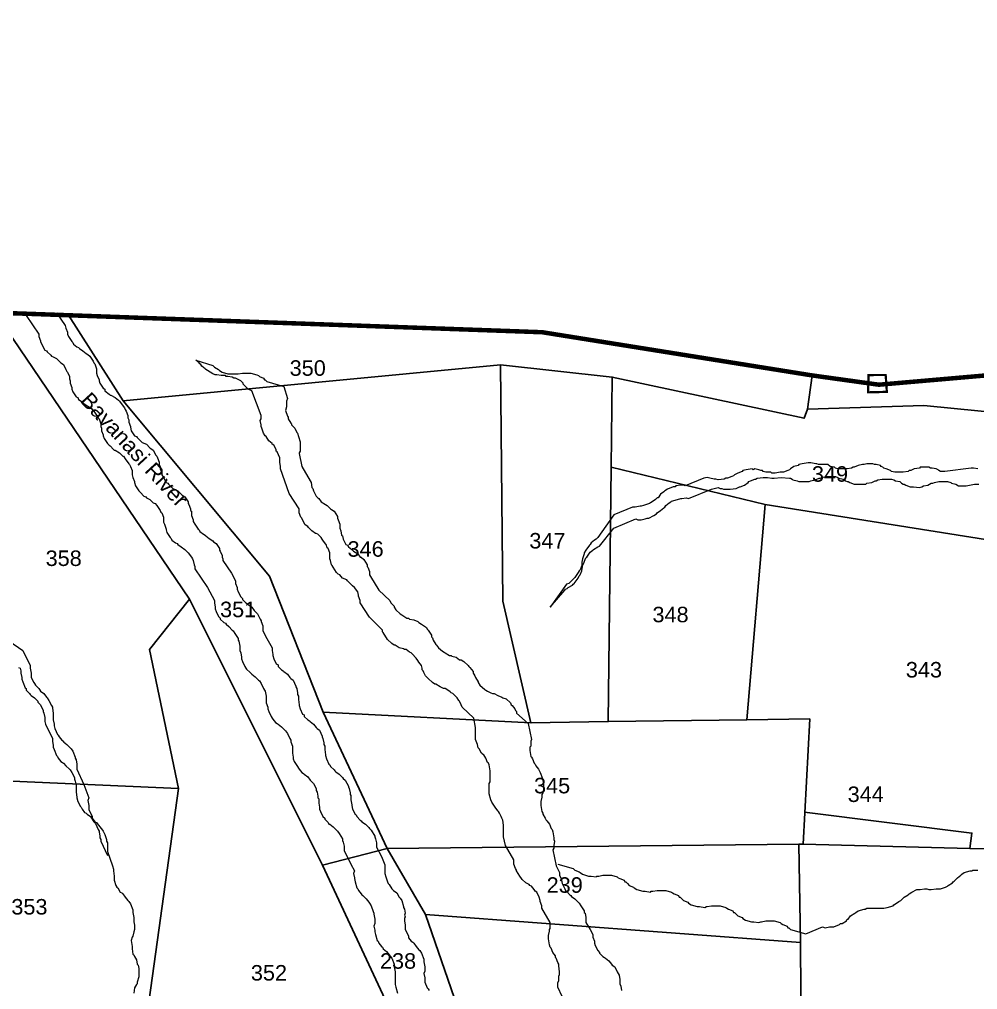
# Model space of a CAD drawing. Header units: inches. Extents: x -72 to 3350, y -615 to 1801.
# Drawn here: x 676.3 to 889.9, y 988.1 to 1204.4 of the extents above; entities that cross this region are included whole.
import ezdxf
from ezdxf.enums import TextEntityAlignment as Align

# ---------------------------------------------------------------- set-up
doc = ezdxf.new("R2010")
doc.units = ezdxf.units.IN
doc.header["$LTSCALE"] = 15
doc.header["$MEASUREMENT"] = 0
for name, color, linetype in [('BOUNDARY', 5, 'Continuous'), ('PLOT', 255, 'Continuous'), ('PLOT NO', 7, 'Continuous'), ('STONES', 3, 'Continuous'), ('STREAM', 130, 'Continuous')]:
    doc.layers.add(name, color=color, linetype=linetype)
doc.styles.get("Standard").update_dxf_attribs({"font": 'arial.ttf'})

msp = doc.modelspace()

# ---------------------------------------------------------------- linework, layer by layer
at = {"layer": 'BOUNDARY', "const_width": 1}
msp.add_lwpolyline([(609.14, 1526.86), (612.34, 1499.38), (624.54, 1436.52), (620.02, 1392.08), (615.49, 1349.77), (619.72, 1348.92), (619.07, 1345.61), (608.65, 1285.26), (604.27, 1231.63), (601.25, 1190.7), (630.1, 1181.38), (656.05, 1174.89), (671.63, 1138.99), (792.89, 1134.64), (853.05, 1125.01), (867.92, 1122.94), (939.64, 1129.17), (999.13, 1120.28), (1000.11, 1155.58), (1040.6, 1149.46), (1033.53, 1117.22), (1110.6, 1138.88), (1118.08, 1141.08)], dxfattribs=at)
at = {"layer": 'PLOT', "color": 0}
for points in [[(671.63, 1138.99), (674.83, 1133.27), (714.25, 1075.14), (743.87, 1015.8), (763.49, 973.78), (767.69, 951.06), (764.18, 932.12), (763.21, 876.7), (762.39, 857.72), (764.26, 817.48), (796.37, 782.51), (800.39, 767.59), (818.91, 750.97), (836.11, 748.7), (845.24, 754.05)], [(687.3, 1138.48), (699.47, 1119.35), (732.04, 1080.28), (744.07, 1049.95), (758.3, 1019.57)], [(699.47, 1119.35), (783.55, 1127.35), (808.46, 1124.65), (851.26, 1115.46), (851.98, 1117.46), (853.05, 1125.01)], [(783.55, 1127.35), (784.1, 1074.66), (790.36, 1047.53), (744.07, 1049.95)], [(851.98, 1117.46), (877.94, 1118.33), (909.5, 1115.16), (935.47, 1114.05), (938.13, 1122.71), (939.64, 1129.17)], [(1152.42, 1059.81), (1092.72, 1061.22), (1019.83, 1070.26), (989.17, 1073.06), (918.57, 1084.03), (896.37, 1087.68), (842.59, 1096.24), (808.27, 1104.59), (808.46, 1124.65)], [(808.27, 1104.59), (807.58, 1047.84), (790.36, 1047.53)], [(842.59, 1096.24), (838.46, 1048.25), (852.5, 1048.41), (851.04, 1020.52)], [(509.56, 1020.22), (542.79, 1016.15), (569.61, 1013.21), (590.28, 1014.9), (644.23, 1018.42), (662.79, 1035.1), (711.77, 1032.94), (705.32, 1063.89), (714.25, 1075.14)], [(790.36, 1047.53), (807.58, 1047.84), (838.46, 1048.25)], [(711.77, 1032.94), (703.74, 975.09), (715.69, 955.39), (737.28, 941.21), (764.18, 932.12)], [(888.16, 1019.57), (888.67, 1022.98), (851.36, 1027.61)], [(743.87, 1015.8), (758.3, 1019.57), (850.05, 1020.47), (851.04, 1020.52), (888.16, 1019.57), (903.41, 1019.48), (976.48, 1018.28), (1081.68, 1015.76), (1221.44, 1012.3)], [(850.05, 1020.47), (850.41, 998.55), (850.61, 976.04), (844.84, 903.02), (842.36, 873.1), (824.09, 868.53), (781.52, 897.21), (782.96, 928.88), (781.15, 963.5), (766.83, 1004.79), (758.3, 1019.57), (766.83, 1004.79), (850.41, 998.55)]]:
    msp.add_lwpolyline(points, dxfattribs=at)
at = {"layer": 'STONES', "color": 3, "const_width": 0.5}
msp.add_lwpolyline([(865.61, 1125.09), (869.43, 1125.11), (869.69, 1121.35), (865.52, 1121.24), (865.61, 1125.09)], dxfattribs=at)
at = {"layer": 'STREAM', "color": 4, "lineweight": 0}
for points in [[(677.81, 1138.4), (680.64, 1134.24), (680.64, 1133.68), (681.02, 1132.73), (681.02, 1132.54), (681.4, 1131.78), (681.97, 1130.65), (682.34, 1130.46), (682.53, 1130.27), (683.29, 1129.51), (683.48, 1129.33), (683.86, 1129.14), (684.61, 1128.76), (685.37, 1128), (685.56, 1127.81), (686.13, 1127.43), (686.69, 1126.3), (686.88, 1125.92), (687.07, 1125.73), (687.45, 1124.79), (687.45, 1124.41), (687.45, 1124.22), (687.64, 1123.84), (687.64, 1123.27), (688.02, 1122.33), (688.02, 1121.95), (688.21, 1121.38), (688.96, 1120.25), (689.34, 1120.06), (689.53, 1119.68), (690.29, 1119.11), (690.48, 1118.92), (690.66, 1118.74), (691.61, 1118.17), (692.37, 1117.6), (692.56, 1117.41), (692.93, 1117.03), (693.69, 1115.9), (693.88, 1115.52), (694.07, 1115.33), (694.45, 1114.2), (694.45, 1114.01), (694.45, 1113.63), (694.64, 1113.25), (694.64, 1112.68), (695.01, 1111.74), (695.01, 1111.55), (695.2, 1110.98), (695.96, 1109.85), (696.34, 1109.47), (696.53, 1109.28), (697.28, 1108.52), (697.47, 1108.33), (697.66, 1108.33), (698.61, 1107.77), (699.36, 1107.01), (699.55, 1107.01), (699.93, 1106.44), (700.69, 1105.31), (700.88, 1105.12), (701.07, 1104.74), (701.44, 1103.8), (701.44, 1103.42), (701.44, 1103.23), (701.44, 1102.85), (701.63, 1102.28), (702.01, 1101.34), (702.01, 1101.15), (702.2, 1100.39), (702.96, 1099.26), (703.15, 1099.07), (703.33, 1098.88), (704.09, 1098.12), (704.47, 1097.93), (704.66, 1097.74), (705.41, 1097.37), (706.17, 1096.61), (706.55, 1096.42), (706.93, 1096.04), (707.68, 1094.91), (707.87, 1094.53), (708.06, 1094.34), (708.44, 1093.4), (708.44, 1093.02), (708.44, 1092.64), (708.44, 1092.26), (708.63, 1091.88), (709.01, 1090.75), (709.01, 1090.56), (709.2, 1089.99), (709.95, 1088.86), (710.14, 1088.67), (710.33, 1088.29), (711.09, 1087.72), (711.47, 1087.53), (711.66, 1087.34), (712.41, 1086.78), (713.17, 1086.21), (713.36, 1086.02), (713.92, 1085.45), (714.68, 1084.51), (714.87, 1084.13), (715.06, 1083.75), (715.25, 1082.81), (715.44, 1082.43), (715.44, 1082.24), (715.44, 1081.86), (718.27, 1077.7), (719.79, 1074.86), (719.79, 1074.3), (719.98, 1073.35), (719.98, 1072.97), (720.17, 1072.4), (720.73, 1071.27), (721.11, 1070.89), (721.11, 1070.7), (721.87, 1069.95), (722.25, 1069.76), (722.43, 1069.57), (723, 1069), (723.76, 1068.24), (723.95, 1068.05), (724.33, 1067.49), (725.08, 1066.35), (725.08, 1065.97), (725.27, 1065.79), (725.46, 1064.65), (725.46, 1064.27), (725.46, 1064.08), (725.46, 1063.71), (725.65, 1063.14), (725.84, 1062.19), (725.84, 1061.81), (726.03, 1061.25), (726.59, 1060.11), (726.78, 1059.73), (726.97, 1059.54), (727.73, 1058.79), (727.92, 1058.6), (728.11, 1058.41), (728.86, 1057.84), (729.62, 1057.09), (729.81, 1056.9), (730.19, 1056.33), (730.76, 1055.2), (730.94, 1054.82), (731.13, 1054.63), (731.32, 1053.49), (731.32, 1053.11), (731.32, 1052.93), (731.32, 1052.55), (731.32, 1051.98), (731.7, 1051.03), (731.7, 1050.66), (731.89, 1050.09), (732.46, 1048.95), (732.65, 1048.58), (732.84, 1048.39), (733.4, 1047.63), (733.78, 1047.44), (733.97, 1047.25), (734.73, 1046.69), (735.48, 1045.93), (735.67, 1045.74), (736.05, 1045.17), (736.62, 1044.04), (736.81, 1043.66), (736.81, 1043.28), (737.19, 1042.34), (737.19, 1041.96), (737.19, 1041.77), (737.19, 1041.39), (737.19, 1040.82), (737.37, 1039.88), (737.37, 1039.5), (737.56, 1038.93), (738.32, 1037.8), (738.51, 1037.42), (738.7, 1037.23), (739.27, 1036.47), (739.64, 1036.28), (739.83, 1036.1), (740.59, 1035.53), (741.16, 1034.77), (741.35, 1034.58), (741.91, 1034.02), (742.48, 1032.88), (742.48, 1032.5), (742.67, 1032.12), (742.86, 1031.18), (742.86, 1030.8), (743.05, 1030.61), (743.05, 1030.23), (743.05, 1029.67), (743.24, 1028.72), (743.24, 1028.34), (743.43, 1027.77), (743.99, 1026.64), (744.37, 1026.26), (744.37, 1026.07), (745.13, 1025.32), (745.32, 1024.94), (745.51, 1024.94), (746.26, 1024.37), (747.02, 1023.61), (747.21, 1023.42), (747.59, 1022.86), (748.34, 1021.72), (748.34, 1021.34), (748.53, 1020.97), (748.72, 1020.02), (748.72, 1019.64), (748.72, 1019.45), (748.72, 1019.08), (750.23, 1016.05), (750.99, 1014.54), (750.8, 1013.97), (750.99, 1013.02), (750.99, 1012.83), (751.18, 1012.08), (751.56, 1010.75), (751.75, 1010.57), (751.94, 1010.19), (752.5, 1009.43), (752.69, 1009.24), (752.88, 1009.05), (753.64, 1008.3), (754.2, 1007.54), (754.39, 1007.35), (754.77, 1006.78), (755.15, 1005.46), (755.34, 1005.08), (755.34, 1004.89), (755.53, 1003.76), (755.53, 1003.57), (755.53, 1003.19), (755.53, 1002.81), (755.34, 1002.24), (755.53, 1001.3), (755.53, 1000.92), (755.72, 1000.35), (756.1, 999.03), (756.28, 998.84), (756.47, 998.46), (757.04, 997.71), (757.23, 997.52), (757.42, 997.14), (758.18, 996.57), (758.74, 995.82), (758.93, 995.63), (759.31, 995.06), (759.88, 993.73), (759.88, 993.36), (759.88, 993.17), (760.07, 992.03), (760.07, 991.65), (760.07, 991.47), (760.07, 991.09), (760.07, 990.52), (760.07, 989.57), (760.07, 989.2), (760.26, 988.63), (760.63, 987.31)], [(684.61, 1138.97), (686.5, 1136.13), (686.69, 1135.57), (687.07, 1134.62), (687.07, 1134.24), (687.26, 1133.68), (688.02, 1132.54), (688.21, 1132.35), (688.4, 1131.97), (689.15, 1131.41), (689.53, 1131.22), (689.72, 1131.03), (690.48, 1130.46), (691.23, 1129.89), (691.61, 1129.7), (691.99, 1129.33), (692.74, 1128.19), (692.93, 1127.81), (693.12, 1127.62), (693.5, 1126.49), (693.5, 1126.3), (693.5, 1125.92), (693.5, 1125.54), (693.69, 1124.98), (694.07, 1124.03), (694.07, 1123.84), (694.26, 1123.27), (695.01, 1122.14), (695.39, 1121.95), (695.39, 1121.57), (696.34, 1120.82), (696.53, 1120.63), (696.72, 1120.63), (697.66, 1120.06), (698.42, 1119.49), (698.61, 1119.3), (698.99, 1118.74), (699.74, 1117.79), (699.93, 1117.41), (700.12, 1117.03), (700.5, 1116.09), (700.5, 1115.71), (700.5, 1115.52), (700.69, 1115.14), (700.69, 1114.58), (701.07, 1113.63), (701.07, 1113.44), (701.25, 1112.68), (702.01, 1111.55), (702.39, 1111.36), (702.58, 1111.17), (703.33, 1110.41), (703.52, 1110.23), (703.71, 1110.04), (704.66, 1109.66), (705.41, 1108.9), (705.6, 1108.71), (706.17, 1108.33), (706.74, 1107.2), (706.93, 1107.01), (707.12, 1106.63), (707.5, 1105.69), (707.5, 1105.31), (707.5, 1105.12), (707.68, 1104.74), (707.68, 1104.17), (708.06, 1103.23), (708.06, 1102.85), (708.44, 1102.28), (709.01, 1101.15), (709.39, 1100.96), (709.58, 1100.77), (710.33, 1100.01), (710.52, 1099.82), (710.9, 1099.64), (711.66, 1099.26), (712.41, 1098.5), (712.6, 1098.31), (713.17, 1097.93), (713.92, 1096.8), (713.92, 1096.42), (714.11, 1096.23), (714.49, 1095.29), (714.49, 1094.91), (714.68, 1094.72), (714.68, 1094.34), (714.68, 1093.77), (715.06, 1092.83), (715.06, 1092.45), (715.44, 1091.88), (716.19, 1090.75), (716.38, 1090.56), (716.57, 1090.18), (717.33, 1089.61), (717.71, 1089.42), (717.9, 1089.23), (718.65, 1088.67), (719.41, 1088.1), (719.6, 1087.91), (720.17, 1087.53), (720.92, 1086.4), (720.92, 1086.02), (721.11, 1085.83), (721.49, 1084.89), (721.49, 1084.51), (721.68, 1084.13), (721.68, 1083.75), (723.57, 1080.91), (724.51, 1079.21), (724.51, 1078.64), (724.89, 1077.7), (724.89, 1077.32), (725.08, 1076.75), (725.65, 1075.62), (726.03, 1075.24), (726.03, 1075.05), (726.78, 1074.3), (727.16, 1074.11), (727.35, 1073.92), (728.11, 1073.35), (728.68, 1072.59), (728.86, 1072.4), (729.43, 1071.84), (730, 1070.7), (730.19, 1070.32), (730.19, 1070.13), (730.57, 1069.19), (730.57, 1068.81), (730.57, 1068.43), (730.57, 1068.05), (731.51, 1066.35), (732.65, 1064.27), (732.65, 1063.71), (732.84, 1062.76), (732.84, 1062.57), (733.02, 1061.81), (733.59, 1060.68), (733.97, 1060.49), (733.97, 1060.11), (734.73, 1059.36), (735.1, 1059.17), (735.29, 1058.98), (736.05, 1058.41), (736.62, 1057.65), (736.81, 1057.46), (737.37, 1057.09), (737.94, 1055.76), (737.94, 1055.57), (738.13, 1055.2), (738.32, 1054.25), (738.32, 1053.87), (738.51, 1053.49), (738.51, 1053.11), (738.51, 1052.74), (738.7, 1051.6), (738.7, 1051.41), (738.89, 1050.66), (739.45, 1049.52), (739.83, 1049.33), (739.83, 1048.95), (740.59, 1048.2), (740.97, 1048.01), (741.16, 1047.82), (741.91, 1047.25), (742.48, 1046.5), (742.67, 1046.31), (743.24, 1045.93), (743.8, 1044.61), (743.8, 1044.42), (743.99, 1044.04), (744.18, 1043.09), (744.18, 1042.71), (744.37, 1042.34), (744.37, 1042.15), (744.37, 1041.58), (744.56, 1040.44), (744.56, 1040.26), (744.75, 1039.5), (745.32, 1038.36), (745.51, 1038.18), (745.69, 1037.8), (746.45, 1037.04), (746.64, 1036.85), (746.83, 1036.66), (747.59, 1036.1), (748.34, 1035.34), (748.53, 1035.15), (748.91, 1034.77), (749.67, 1033.45), (749.67, 1033.26), (749.86, 1032.88), (750.04, 1031.93), (750.04, 1031.56), (750.23, 1031.37), (750.23, 1030.99), (750.23, 1030.42), (750.42, 1029.29), (750.42, 1029.1), (750.61, 1028.34), (751.18, 1027.21), (751.37, 1027.02), (751.56, 1026.64), (752.31, 1025.88), (752.5, 1025.69), (752.69, 1025.51), (753.45, 1024.94), (754.2, 1024.18), (754.39, 1023.99), (754.77, 1023.61), (755.53, 1022.29), (755.53, 1022.1), (755.72, 1021.72), (755.91, 1020.78), (755.91, 1020.4), (755.91, 1020.21), (755.91, 1019.83), (757.04, 1017.75), (757.8, 1015.86), (757.8, 1015.29), (757.8, 1014.16), (757.8, 1013.97), (757.99, 1013.21), (758.37, 1012.08), (758.55, 1011.7), (758.74, 1011.51), (759.31, 1010.57), (759.5, 1010.38), (759.69, 1010.19), (760.45, 1009.62), (761.01, 1008.67), (761.2, 1008.49), (761.58, 1007.92), (761.96, 1006.59), (761.96, 1006.41), (762.15, 1006.03), (762.34, 1005.08), (762.15, 1004.7), (762.34, 1004.33), (762.15, 1003.95), (762.15, 1003.38), (762.34, 1002.43), (762.34, 1002.24), (762.34, 1001.49), (762.9, 1000.35), (763.09, 999.98), (763.09, 999.6), (763.66, 998.84), (764.04, 998.65), (764.23, 998.46), (764.79, 997.71), (765.36, 996.95), (765.55, 996.76), (765.93, 996.19), (766.5, 994.87), (766.5, 994.49), (766.5, 994.3), (766.69, 993.17), (766.69, 992.79), (766.69, 992.6), (766.69, 992.22), (766.5, 991.65), (766.69, 990.71), (766.69, 990.33), (766.69, 989.76), (767.25, 988.44), (767.44, 988.25), (767.63, 987.87)], [(797.32, 986.55), (796.38, 988.63), (796.38, 989.57), (796.57, 990.14), (796.57, 991.09), (796.75, 991.47), (796.75, 992.03), (796.57, 993.36), (796.57, 993.73), (796.38, 994.11), (796, 995.06), (795.81, 995.25), (795.81, 995.63), (795.24, 996.38), (794.86, 997.33), (794.67, 997.52), (794.48, 998.08), (794.3, 999.41), (794.3, 999.79), (794.3, 1000.16), (794.48, 1001.11), (794.48, 1001.49), (794.67, 1001.68), (794.67, 1002.06), (794.67, 1003), (792.78, 1006.22), (792.78, 1006.78), (792.4, 1007.73), (792.4, 1007.92), (792.22, 1008.67), (791.65, 1009.81), (791.27, 1010), (791.08, 1010.38), (790.51, 1011.13), (790.14, 1011.32), (789.95, 1011.51), (789.19, 1011.89), (788.43, 1012.65), (788.24, 1012.83), (787.87, 1013.4), (787.11, 1014.54), (787.11, 1014.73), (786.92, 1015.1), (786.54, 1016.05), (786.54, 1016.43), (786.54, 1016.81), (786.54, 1017), (784.65, 1020.21), (784.27, 1022.1), (784.27, 1022.67), (784.27, 1023.8), (784.27, 1023.99), (784.27, 1024.75), (784.08, 1025.88), (783.89, 1026.26), (783.71, 1026.64), (783.33, 1027.4), (783.14, 1027.77), (782.95, 1027.96), (782.38, 1028.72), (781.81, 1029.67), (781.63, 1029.85), (781.44, 1030.42), (781.06, 1031.75), (781.06, 1032.12), (781.06, 1032.31), (781.06, 1033.45), (781.06, 1033.83), (781.06, 1034.02), (781.25, 1034.39), (781.25, 1034.96), (781.25, 1035.91), (781.25, 1036.28), (781.25, 1036.85), (781.06, 1038.18), (780.87, 1038.55), (780.68, 1038.74), (780.3, 1039.69), (780.11, 1040.07), (779.92, 1040.26), (779.36, 1040.82), (778.79, 1041.77), (778.6, 1041.96), (778.41, 1042.71), (778.03, 1043.85), (778.03, 1044.23), (778.03, 1044.61), (778.03, 1045.55), (778.03, 1045.93), (778.03, 1046.31), (778.03, 1046.5), (777.65, 1048.58), (775.01, 1051.03), (774.82, 1051.6), (774.44, 1052.36), (774.25, 1052.55), (773.87, 1053.11), (772.93, 1054.06), (772.55, 1054.25), (772.36, 1054.44), (771.6, 1055.01), (771.22, 1055.2), (770.85, 1055.2), (770.09, 1055.57), (769.14, 1056.14), (768.96, 1056.14), (768.39, 1056.52), (767.44, 1057.46), (767.25, 1057.65), (766.88, 1058.03), (766.5, 1058.79), (766.31, 1059.17), (766.12, 1059.36), (766.12, 1059.73), (765.93, 1060.3), (765.36, 1061.06), (765.17, 1061.44), (764.79, 1062), (763.85, 1062.95), (763.66, 1063.14), (763.28, 1063.33), (762.53, 1063.89), (762.15, 1063.89), (761.96, 1064.08), (761.01, 1064.27), (760.07, 1064.84), (759.88, 1064.84), (759.31, 1065.22), (758.37, 1066.16), (758.18, 1066.54), (757.99, 1066.73), (757.42, 1067.68), (757.23, 1067.87), (757.23, 1068.24), (757.04, 1068.43), (754.39, 1071.08), (752.31, 1074.3), (752.31, 1074.86), (751.94, 1075.81), (751.94, 1076), (751.75, 1076.75), (750.99, 1077.7), (750.61, 1078.08), (750.42, 1078.27), (749.67, 1079.02), (749.48, 1079.21), (749.29, 1079.4), (748.34, 1079.78), (747.78, 1080.54), (747.4, 1080.72), (747.02, 1081.1), (746.26, 1082.24), (746.07, 1082.62), (745.88, 1082.81), (745.69, 1083.75), (745.51, 1084.13), (745.51, 1084.51), (745.51, 1084.89), (745.51, 1085.45), (745.13, 1086.4), (744.94, 1086.59), (744.75, 1087.15), (743.99, 1088.29), (743.8, 1088.48), (743.61, 1088.86), (742.86, 1089.61), (742.48, 1089.8), (742.29, 1089.8), (741.53, 1090.37), (740.78, 1091.13), (740.59, 1091.31), (740.02, 1091.69), (739.45, 1092.83), (739.27, 1093.21), (739.08, 1093.4), (738.7, 1094.34), (738.7, 1094.72), (738.7, 1094.91), (738.7, 1095.29), (736.43, 1098.69), (734.54, 1104.17), (734.54, 1104.74), (734.35, 1105.69), (734.35, 1106.07), (734.35, 1106.63), (733.78, 1107.96), (733.59, 1108.15), (733.59, 1108.52), (733.02, 1109.47), (732.65, 1109.66), (732.65, 1109.85), (731.89, 1110.41), (731.32, 1111.36), (731.13, 1111.55), (730.76, 1112.12), (730.38, 1113.25), (730.19, 1113.63), (730.19, 1114.01), (730, 1114.95), (730.19, 1115.33), (730.19, 1115.71), (730.19, 1116.09), (728.11, 1121.57), (727.35, 1121.95), (726.97, 1122.33), (726.22, 1123.09), (726.22, 1123.27), (725.65, 1123.84), (724.51, 1124.41), (724.14, 1124.41), (723.76, 1124.6), (722.81, 1124.79), (722.43, 1124.79), (722.25, 1124.98), (721.3, 1124.98), (720.35, 1125.17), (719.98, 1125.17), (719.41, 1125.35), (718.27, 1126.11), (717.9, 1126.3), (717.71, 1126.49), (716.95, 1127.06), (716.76, 1127.43), (716.57, 1127.62), (716.38, 1127.81), (715.63, 1128.38), (719.41, 1127.25), (719.79, 1126.87), (720.73, 1126.3), (720.92, 1126.11), (721.49, 1125.73), (722.81, 1125.35), (723.19, 1125.35), (723.38, 1125.35), (724.51, 1125.35), (724.89, 1125.35), (725.08, 1125.35), (726.03, 1125.54), (726.97, 1125.54), (727.35, 1125.54), (727.92, 1125.54), (729.24, 1125.17), (729.62, 1124.98), (729.81, 1124.79), (730.76, 1124.41), (730.94, 1124.03), (731.13, 1124.03), (731.51, 1123.65), (735.29, 1122.52), (736.05, 1119.87), (735.86, 1119.3), (735.86, 1118.17), (735.86, 1117.98), (735.67, 1117.22), (736.05, 1115.9), (736.24, 1115.71), (736.24, 1115.33), (736.81, 1114.39), (737, 1114.2), (737, 1114.01), (737.75, 1113.25), (738.13, 1112.31), (738.32, 1112.12), (738.51, 1111.36), (738.89, 1110.23), (738.89, 1109.85), (738.89, 1109.47), (738.89, 1108.52), (738.89, 1108.15), (738.7, 1107.77), (738.7, 1107.58), (739.27, 1104.74), (741.16, 1101.53), (741.35, 1101.15), (741.53, 1100.01), (741.72, 1099.82), (741.91, 1099.26), (742.48, 1098.12), (742.86, 1097.74), (743.05, 1097.56), (743.61, 1096.8), (743.99, 1096.61), (744.18, 1096.42), (744.94, 1096.04), (745.69, 1095.29), (745.88, 1095.1), (746.45, 1094.72), (747.21, 1093.58), (747.21, 1093.21), (747.4, 1092.83), (747.78, 1091.88), (747.78, 1091.5), (747.78, 1091.31), (747.78, 1090.94), (747.96, 1090.37), (748.15, 1089.42), (748.34, 1089.23), (748.53, 1088.48), (749.1, 1087.34), (749.48, 1087.15), (749.67, 1086.78), (750.42, 1086.21), (750.61, 1086.02), (750.8, 1085.83), (751.75, 1085.26), (752.31, 1084.51), (752.5, 1084.51), (753.07, 1083.94), (753.83, 1082.81), (753.83, 1082.43), (754.02, 1082.24), (754.39, 1081.29), (754.39, 1080.91), (754.39, 1080.54), (754.58, 1080.16), (756.47, 1077.13), (758.93, 1074.86), (759.12, 1074.3), (759.88, 1073.54), (759.88, 1073.35), (760.26, 1072.78), (761.2, 1071.84), (761.58, 1071.65), (761.77, 1071.46), (762.71, 1070.89), (763.09, 1070.89), (763.28, 1070.7), (764.23, 1070.51), (765.17, 1070.13), (765.36, 1069.95), (765.93, 1069.57), (767.06, 1068.81), (767.25, 1068.43), (767.44, 1068.24), (768.01, 1067.3), (768.2, 1067.11), (768.2, 1066.73), (768.39, 1066.54), (768.58, 1065.97), (769.14, 1065.03), (769.33, 1064.84), (769.71, 1064.27), (770.66, 1063.52), (771.04, 1063.33), (771.22, 1063.14), (772.17, 1062.57), (772.55, 1062.57), (772.74, 1062.38), (773.68, 1062.19), (774.44, 1061.62), (774.82, 1061.62), (775.38, 1061.25), (776.33, 1060.3), (776.52, 1060.11), (776.71, 1059.92), (777.47, 1058.98), (777.47, 1058.6), (777.65, 1058.41), (777.84, 1058.03), (778.03, 1057.65), (778.6, 1056.71), (778.6, 1056.52), (778.98, 1055.95), (780.11, 1055.01), (780.3, 1054.82), (780.68, 1054.63), (781.44, 1054.25), (781.81, 1054.06), (782.19, 1054.06), (782.95, 1053.68), (783.89, 1053.3), (784.08, 1053.11), (784.84, 1052.93), (785.79, 1051.98), (785.98, 1051.6), (786.16, 1051.41), (786.73, 1050.66), (786.92, 1050.28), (787.11, 1050.09), (787.11, 1049.71), (789.76, 1047.44), (790.51, 1043.85), (790.32, 1043.47), (790.32, 1042.34), (790.14, 1042.15), (790.14, 1041.39), (790.32, 1040.07), (790.51, 1039.88), (790.7, 1039.5), (791.08, 1038.55), (791.27, 1038.36), (791.46, 1037.99), (792.03, 1037.23), (792.4, 1036.47), (792.59, 1036.1), (792.78, 1035.53), (793.16, 1034.2), (793.16, 1033.83), (793.16, 1033.64), (793.16, 1032.5), (792.97, 1032.12), (792.97, 1031.93), (792.78, 1031.56), (792.78, 1030.99), (792.59, 1030.04), (792.59, 1029.67), (792.59, 1029.1), (792.78, 1027.77), (792.97, 1027.4), (792.97, 1027.21), (793.54, 1026.26), (793.73, 1025.88), (793.92, 1025.69), (794.48, 1024.94), (794.86, 1023.99), (795.05, 1023.8), (795.24, 1023.24), (795.43, 1021.91), (795.43, 1021.53), (795.62, 1021.16), (795.43, 1020.21), (795.43, 1019.83), (795.43, 1019.64), (795.24, 1019.26), (796, 1015.67), (796.75, 1014.16), (796.75, 1013.59), (797.13, 1012.65), (797.13, 1012.46), (797.32, 1011.7), (797.89, 1010.57), (798.08, 1010.19), (798.27, 1010), (799.02, 1009.24), (799.21, 1009.05), (799.4, 1008.86), (800.16, 1008.3), (800.91, 1007.54), (801.1, 1007.35), (801.48, 1006.78), (802.24, 1005.65), (802.24, 1005.27), (802.43, 1005.08), (802.62, 1004.14), (802.62, 1003.76), (802.62, 1003.38), (802.62, 1003), (803.56, 1001.49), (804.13, 1000.35), (804.13, 999.79), (804.51, 998.84), (804.51, 998.46), (804.7, 997.9), (805.26, 996.76), (805.64, 996.38), (805.64, 996.19), (806.4, 995.44), (806.78, 995.25), (806.97, 995.06), (807.72, 994.49), (808.29, 993.73), (808.48, 993.55), (809.05, 993.17), (809.61, 992.03), (809.8, 991.65), (809.99, 991.28), (810.18, 990.33), (810.18, 989.95), (810.18, 989.76), (810.18, 989.39), (810.37, 988.82), (810.56, 987.87)], [(889.98, 1104.17), (889.04, 1104.36), (888.47, 1104.36), (882.61, 1103.61), (881.66, 1103.61), (881.29, 1103.8), (881.1, 1103.99), (880.72, 1104.17), (879.77, 1104.36), (879.39, 1104.36), (879.02, 1104.55), (877.69, 1104.55), (877.13, 1104.55), (876.94, 1104.36), (875.8, 1104.17), (875.05, 1103.8), (874.67, 1103.8), (874.48, 1103.61), (873.34, 1103.42), (873.15, 1103.42), (872.78, 1103.42), (871.45, 1103.42), (870.7, 1103.61), (870.51, 1103.8), (869.56, 1104.17), (868.99, 1104.36), (868.8, 1104.55), (868.43, 1104.74), (868.24, 1104.93), (867.29, 1105.12), (866.91, 1105.12), (866.54, 1105.31), (865.21, 1105.31), (864.64, 1105.12), (864.27, 1105.12), (863.32, 1104.93), (862.37, 1104.55), (862.19, 1104.55), (861.81, 1104.36), (860.86, 1104.17), (860.48, 1104.17), (860.11, 1104.17), (858.78, 1104.17), (858.21, 1104.36), (858.03, 1104.55), (857.08, 1104.74), (856.51, 1105.12), (855.57, 1105.12), (854.81, 1105.12), (854.43, 1105.12), (854.05, 1105.31), (853.86, 1105.31), (852.73, 1105.5), (852.35, 1105.5), (852.16, 1105.5), (850.84, 1105.31), (850.08, 1105.12), (849.89, 1104.93), (848.95, 1104.74), (848.19, 1104.17), (848, 1103.99), (847.62, 1103.8), (846.68, 1103.42), (846.3, 1103.42), (845.92, 1103.42), (844.79, 1103.23), (844.03, 1103.23), (843.84, 1103.42), (842.71, 1103.42), (842.14, 1103.61), (841.95, 1103.8), (841.57, 1103.8), (841.19, 1103.99), (840.25, 1104.17), (839.87, 1103.99), (839.68, 1104.17), (838.36, 1103.99), (837.6, 1103.8), (837.41, 1103.61), (836.47, 1103.23), (835.71, 1102.85), (835.52, 1102.66), (835.14, 1102.47), (834.2, 1102.09), (833.82, 1102.09), (833.44, 1101.9), (832.12, 1101.72), (831.55, 1101.9), (831.17, 1101.9), (830.23, 1102.09), (829.66, 1102.28), (828.9, 1102.09), (824.74, 1100.39), (824.36, 1100.58), (824.17, 1100.58), (823.8, 1100.58), (822.66, 1100.39), (822.47, 1100.2), (822.09, 1100.2), (820.77, 1099.64), (820.2, 1099.26), (820.01, 1099.07), (819.26, 1098.5), (818.69, 1097.74), (818.5, 1097.74), (818.12, 1097.37), (817.37, 1096.8), (816.99, 1096.61), (816.8, 1096.42), (815.48, 1096.04), (814.91, 1095.85), (814.72, 1095.85), (813.58, 1095.66), (813.02, 1095.66), (808.86, 1093.96), (805.26, 1088.86), (805.07, 1088.67), (804.89, 1088.48), (804.51, 1088.29), (803.75, 1087.72), (803.56, 1087.34), (803.37, 1087.15), (802.62, 1086.02), (802.24, 1085.45), (802.24, 1085.26), (801.86, 1084.13), (801.67, 1083.37), (801.67, 1082.99), (801.67, 1082.62), (801.29, 1081.67), (801.1, 1081.48), (800.91, 1081.1), (800.16, 1079.97), (799.78, 1079.59), (799.59, 1079.4), (798.83, 1078.64), (798.27, 1078.46), (794.67, 1073.35), (797.89, 1077.13), (798.08, 1077.32), (798.46, 1077.51), (798.65, 1077.7), (799.59, 1078.27), (799.78, 1078.46), (799.97, 1078.64), (800.91, 1079.78), (801.1, 1080.35), (801.29, 1080.54), (801.67, 1081.48), (801.86, 1082.43), (801.86, 1082.62), (802.05, 1082.99), (802.43, 1083.94), (802.62, 1084.32), (802.81, 1084.51), (803.56, 1085.64), (804.13, 1086.02), (804.32, 1086.21), (805.26, 1086.78), (805.64, 1086.97), (808.86, 1090.94), (813.77, 1093.02), (814.15, 1092.83), (814.53, 1092.83), (814.91, 1092.83), (815.85, 1093.02), (816.23, 1093.21), (816.61, 1093.21), (817.75, 1093.77), (818.31, 1094.15), (818.5, 1094.34), (819.26, 1094.91), (820.01, 1095.48), (820.2, 1095.66), (820.39, 1096.04), (821.15, 1096.61), (821.53, 1096.8), (821.72, 1096.99), (823.04, 1097.37), (823.8, 1097.56), (823.99, 1097.56), (824.93, 1097.74), (825.5, 1097.56), (830.6, 1099.64), (832.12, 1100.01), (832.5, 1099.82), (832.87, 1099.82), (833.25, 1099.64), (834.2, 1099.64), (834.58, 1099.64), (834.76, 1099.64), (836.09, 1099.82), (836.85, 1100.2), (837.03, 1100.2), (837.98, 1100.58), (838.74, 1101.15), (838.93, 1101.34), (839.3, 1101.53), (840.25, 1101.9), (840.44, 1101.9), (840.82, 1102.09), (842.14, 1102.28), (842.71, 1102.28), (843.09, 1102.28), (844.03, 1102.09), (844.6, 1102.09), (846.11, 1102.28), (848, 1102.09), (848.19, 1102.09), (848.57, 1101.9), (848.76, 1101.72), (849.7, 1101.53), (850.08, 1101.34), (850.46, 1101.34), (851.78, 1101.34), (852.35, 1101.34), (852.73, 1101.53), (853.68, 1101.72), (854.62, 1102.09), (854.81, 1102.09), (855.19, 1102.28), (856.13, 1102.47), (856.51, 1102.47), (856.89, 1102.47), (858.21, 1102.47), (858.78, 1102.28), (858.97, 1102.09), (859.92, 1101.9), (860.48, 1101.53), (860.86, 1101.34), (861.05, 1101.34), (861.43, 1101.15), (862.37, 1100.77), (862.75, 1100.77), (862.94, 1100.77), (864.27, 1100.77), (865.02, 1100.77), (865.21, 1100.96), (866.35, 1101.15), (867.1, 1101.53), (867.29, 1101.53), (867.67, 1101.72), (868.62, 1101.9), (868.99, 1101.9), (869.37, 1101.9), (870.7, 1101.9), (871.26, 1101.72), (871.64, 1101.53), (872.59, 1101.34), (872.96, 1100.96), (873.34, 1100.77), (873.53, 1100.77), (873.91, 1100.58), (874.86, 1100.2), (875.23, 1100.2), (875.61, 1100.2), (876.94, 1100.01), (877.5, 1100.2), (877.88, 1100.39), (878.83, 1100.58), (879.58, 1100.96), (879.96, 1100.96), (880.34, 1101.15), (881.29, 1101.34), (881.66, 1101.34), (881.85, 1101.34), (883.18, 1101.34), (883.93, 1101.15), (884.12, 1100.96), (885.07, 1100.77), (885.64, 1100.39), (887.34, 1100.39), (889.23, 1100.77), (889.61, 1100.77), (889.8, 1100.77), (890.17, 1100.77)], [(671.75, 1067.3), (677.05, 1063.71), (678.75, 1060.3), (678.75, 1059.73), (678.94, 1058.6), (678.94, 1058.41), (678.94, 1057.65), (679.51, 1056.52), (679.7, 1056.33), (679.89, 1055.95), (680.64, 1055.2), (680.83, 1055.01), (681.02, 1054.63), (681.78, 1054.06), (682.34, 1053.3), (682.53, 1053.11), (682.91, 1052.55), (683.48, 1051.41), (683.67, 1051.03), (683.67, 1050.85), (683.86, 1049.71), (683.86, 1049.33), (683.86, 1049.14), (683.86, 1048.77), (683.86, 1048.2), (684.05, 1047.25), (684.05, 1046.87), (684.23, 1046.31), (684.8, 1044.98), (684.99, 1044.79), (685.18, 1044.42), (685.75, 1043.66), (686.13, 1043.47), (686.13, 1043.28), (686.88, 1042.71), (687.64, 1041.96), (687.83, 1041.77), (688.21, 1041.2), (688.77, 1039.88), (688.77, 1039.69), (688.96, 1039.31), (689.15, 1038.36), (689.15, 1037.99), (689.15, 1037.61), (689.15, 1037.23), (690.66, 1033.83), (691.8, 1030.8), (691.61, 1030.23), (691.8, 1029.1), (691.8, 1028.91), (691.8, 1028.15), (692.37, 1027.02), (692.56, 1026.64), (692.56, 1026.26), (693.12, 1025.51), (693.5, 1025.32), (693.69, 1025.13), (694.26, 1024.37), (694.82, 1023.61), (695.01, 1023.42), (695.39, 1022.67), (695.77, 1021.53), (695.77, 1021.16), (695.96, 1020.78), (695.96, 1019.83), (695.96, 1019.45), (695.96, 1019.26), (695.96, 1018.89), (697.09, 1015.67), (697.28, 1014.92), (697.28, 1014.54), (697.47, 1013.4), (697.47, 1013.21), (697.47, 1012.46), (697.85, 1011.32), (698.04, 1010.94), (698.23, 1010.75), (698.8, 1009.81), (699.17, 1009.62), (699.36, 1009.43), (699.93, 1008.67), (700.5, 1007.92), (700.69, 1007.73), (701.07, 1007.16), (701.63, 1005.84), (701.63, 1005.46), (701.63, 1005.27), (701.82, 1004.14), (701.82, 1003.76), (701.82, 1003.57), (701.82, 1003.19), (702.01, 1002.43), (702.01, 1001.49), (701.82, 1000.92), (701.63, 999.98), (701.44, 999.79), (701.25, 999.03), (701.44, 997.71), (701.44, 997.33), (701.44, 997.14), (701.63, 996), (701.82, 995.82), (702.01, 995.44), (702.39, 994.68), (702.58, 993.73), (702.77, 993.55), (702.96, 992.79), (702.96, 991.47), (702.96, 991.09), (702.96, 990.9), (702.58, 989.76), (702.58, 989.39), (702.39, 989.2), (702.2, 988.82), (702.01, 988.44), (701.82, 987.31)], [(676.1, 1059.92), (676.48, 1059.73), (676.67, 1059.17), (676.67, 1058.6), (676.86, 1057.65), (676.86, 1057.28), (677.05, 1056.71), (677.62, 1055.38), (677.81, 1055.2), (677.81, 1054.82), (678.56, 1054.06), (678.75, 1053.87), (678.94, 1053.68), (679.7, 1053.11), (680.45, 1052.36), (680.45, 1052.17), (681.02, 1051.6), (681.59, 1050.28), (681.59, 1050.09), (681.78, 1049.71), (681.97, 1048.77), (681.97, 1048.39), (681.97, 1048.01), (681.97, 1047.82), (682.15, 1047.25), (683.67, 1044.04), (683.67, 1043.47), (683.86, 1042.52), (683.86, 1042.15), (684.05, 1041.58), (684.61, 1040.26), (684.8, 1040.07), (684.99, 1039.69), (685.56, 1038.93), (685.94, 1038.74), (686.13, 1038.55), (686.69, 1037.99), (687.45, 1037.23), (687.64, 1037.04), (688.02, 1036.47), (688.58, 1035.34), (688.58, 1034.96), (688.77, 1034.58), (688.96, 1033.64), (688.96, 1033.26), (688.96, 1033.07), (688.96, 1032.69), (688.96, 1032.12), (689.15, 1030.99), (689.15, 1030.8), (689.34, 1030.04), (689.91, 1028.91), (690.1, 1028.72), (690.29, 1028.34), (690.85, 1027.59), (691.23, 1027.4), (691.42, 1027.21), (692.18, 1026.64), (692.74, 1025.69), (692.93, 1025.51), (693.31, 1025.13), (693.88, 1023.8), (694.07, 1023.42), (694.07, 1023.24), (694.26, 1022.29), (694.26, 1021.91), (694.45, 1021.53), (694.45, 1021.16), (695.96, 1017.94)], [(796.38, 1016.05), (799.78, 1015.1), (800.16, 1014.73), (801.1, 1014.35), (801.29, 1014.16), (801.86, 1013.78), (803.18, 1013.4), (803.37, 1013.4), (803.75, 1013.4), (804.89, 1013.21), (805.07, 1013.4), (805.45, 1013.4), (806.4, 1013.59), (807.34, 1013.59), (807.53, 1013.59), (808.29, 1013.59), (809.61, 1013.21), (809.8, 1013.02), (810.18, 1012.83), (811.13, 1012.46), (811.32, 1012.08), (811.5, 1012.08), (811.88, 1011.7), (812.26, 1011.32), (813.21, 1010.94), (813.4, 1010.75), (813.96, 1010.38), (815.29, 1010), (815.48, 1010), (815.85, 1010), (816.99, 1009.81), (817.18, 1010), (817.56, 1010), (818.5, 1010.19), (819.45, 1010.19), (819.64, 1010.19), (820.39, 1010.19), (821.72, 1009.81), (821.91, 1009.62), (822.28, 1009.43), (823.23, 1009.05), (823.42, 1008.67), (823.61, 1008.67), (823.99, 1008.3), (824.36, 1007.92), (825.31, 1007.54), (825.5, 1007.35), (826.07, 1006.97), (827.39, 1006.59), (827.77, 1006.59), (827.96, 1006.59), (829.09, 1006.41), (829.47, 1006.59), (829.66, 1006.59), (830.6, 1006.78), (831.55, 1006.78), (831.93, 1006.78), (832.5, 1006.78), (833.82, 1006.41), (834.01, 1006.22), (834.39, 1006.03), (835.33, 1005.65), (835.52, 1005.27), (835.71, 1005.27), (836.09, 1004.89), (836.47, 1004.51), (837.41, 1004.14), (837.6, 1003.95), (838.17, 1003.57), (839.49, 1003.19), (839.87, 1003.19), (840.06, 1003.19), (841.19, 1003), (841.57, 1003.19), (841.76, 1003.19), (842.71, 1003.38), (843.65, 1003.38), (844.03, 1003.38), (844.6, 1003.38), (845.92, 1003), (846.11, 1002.81), (846.49, 1002.62), (847.44, 1002.24), (847.62, 1001.87), (847.81, 1001.87), (848.19, 1001.49), (851.6, 1000.54), (855.38, 1002.06), (855.95, 1001.87), (856.89, 1002.06), (857.27, 1002.06), (857.84, 1002.06), (859.16, 1002.62), (859.35, 1002.81), (859.73, 1002.81), (860.67, 1003.38), (860.86, 1003.76), (861.05, 1003.76), (861.62, 1004.51), (862.56, 1005.08), (862.75, 1005.27), (863.32, 1005.65), (864.64, 1006.03), (864.83, 1006.03), (865.21, 1006.22), (866.16, 1006.22), (866.54, 1006.22), (866.91, 1006.22), (867.29, 1006.22), (867.86, 1006.22), (868.8, 1006.22), (868.99, 1006.22), (869.75, 1006.41), (871.07, 1006.78), (871.26, 1006.97), (871.64, 1007.16), (872.4, 1007.73), (872.78, 1007.92), (872.96, 1008.11), (873.53, 1008.67), (874.48, 1009.24), (874.67, 1009.43), (875.23, 1009.81), (876.37, 1010.38), (876.75, 1010.38), (877.13, 1010.38), (878.07, 1010.57), (878.45, 1010.57), (878.64, 1010.57), (879.02, 1010.38), (879.58, 1010.38), (880.72, 1010.57), (880.91, 1010.57), (881.66, 1010.57), (882.8, 1010.94), (883.18, 1011.13), (883.37, 1011.32), (884.31, 1011.89), (884.5, 1012.08), (884.69, 1012.27), (885.45, 1013.02), (886.2, 1013.59), (886.39, 1013.78), (886.96, 1014.16), (888.28, 1014.54), (888.66, 1014.54), (888.85, 1014.73), (889.98, 1014.73)]]:
    msp.add_lwpolyline(points, dxfattribs=at)

# ---------------------------------------------------------------- texts
at = {"layer": 'PLOT NO'}
for s, p in [('350', (740.59, 1126.66)), ('349', (857.02, 1103.04)), ('346', (753.5, 1086.32)), ('347', (794.02, 1088.15)), ('358', (686.19, 1084.25)), ('351', (725.08, 1072.84)), ('348', (821.47, 1071.7)), ('343', (877.96, 1059.39)), ('345', (795.07, 1033.56)), ('344', (864.98, 1031.63)), ('239', (797.88, 1011.39)), ('353', (678.55, 1006.54)), ('238', (760.73, 994.46)), ('352', (731.95, 991.82))]:
    msp.add_text(s, height=3.456, dxfattribs=at).set_placement(p, align=Align.MIDDLE_CENTER)
msp.add_text('Bavanasi River', height=3.456, rotation=312.5577, dxfattribs=at).set_placement((701.94, 1108.48), align=Align.MIDDLE_CENTER)

doc.saveas('drawing.dxf')
